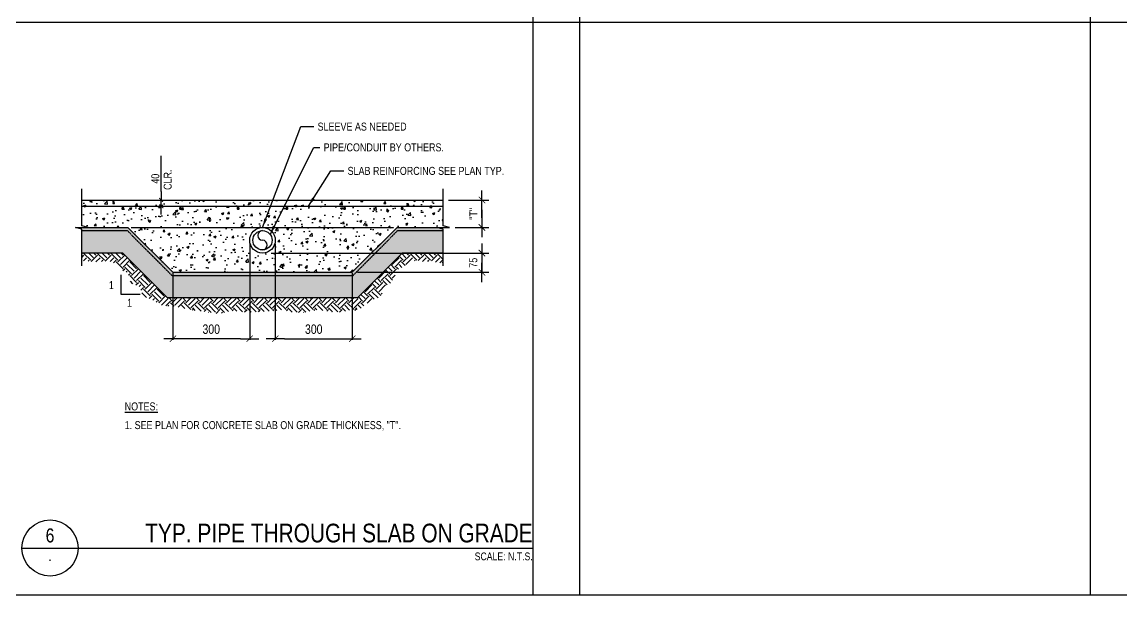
# Model space of a CAD drawing. Header units: millimetres. Extents: x 2250 to 90253, y -19639 to 57150.
# Drawn here: x 20075 to 55206, y -16050 to 2250 of the extents above; entities that cross this region are included whole.
import ezdxf
from ezdxf.enums import TextEntityAlignment as Align

# ---------------------------------------------------------------- set-up
doc = ezdxf.new("R2010")
doc.units = ezdxf.units.MM
doc.linetypes.add('HIDDEN2', pattern=[0.1875, 0.125, -0.0625])
doc.layers.add('NPLT-JLA', color=193, linetype='Continuous', plot=False)
for name, color, linetype in [('S-G-BREK', 2, 'Continuous'), ('S-G-DIMS', 1, 'Continuous'), ('S-G-HDN2', 1, 'HIDDEN2'), ('S-G-HIDDEN', 1, 'HIDDEN2'), ('S-G-HTCH', 1, 'Continuous'), ('S-G-LEDR', 2, 'Continuous'), ('S-G-MEDM', 3, 'Continuous'), ('S-G-RBAR', 7, 'Continuous'), ('S-G-TEXT', 3, 'Continuous'), ('S-G-THCK', 6, 'Continuous'), ('S-G-THIN', 1, 'Continuous'), ('S-G-TITL', 7, 'Continuous'), ('S-G-TITLREF', 4, 'Continuous')]:
    doc.layers.add(name, color=color, linetype=linetype)
doc.styles.add('ARIAL', font='arial.ttf', dxfattribs={"width": 0.8})
doc.dimstyles.new('ARIALDIMS', dxfattribs={"dimscale": 12, "dimtxt": 20, "dimasz": 19.5, "dimexe": 2.25, "dimexo": 1.75, "dimgap": 10, "dimtad": 1, "dimzin": 3, "dimdsep": 46, "dimtxsty": 'ARIAL', "dimblk1": 'nyatick', "dimblk2": 'nyatick', "dimsah": 1, "dimcen": 2.25, "dimclrd": 1, "dimclre": 1, "dimclrt": 2, "dimadec": 0, "dimazin": 0, "dimtfac": 1, "dimtmove": 0, "dimatfit": 3, "dimfxl": 1, "dimfrac": 2, "dimtolj": 1, "dimtzin": 0, "dimarcsym": 0})

# ---------------------------------------------------------------- blocks, each defined once
blk = doc.blocks.new('TICK')
blk.add_line((-1, 0), (0, 0))
at = {"const_width": 0.1}
blk.add_lwpolyline([(-0.24, -0.24), (0.2, 0.2)], dxfattribs=at)
blk = doc.blocks.new('nyatick')
at = {"layer": 'S-G-DIMS'}
blk.add_line((-1.01, 0), (1, 0), dxfattribs=at)
at = {"layer": 'S-G-DIMS', "const_width": 0.08}
blk.add_lwpolyline([(0.34, 0.34), (-0.34, -0.34)], dxfattribs=at)
blk = doc.blocks.new('*D95')
at = {"layer": 'Defpoints', "color": 0, "transparency": 16777216}
for p in [(57180, 51283), (55215, 50546), (55215, 48850)]:
    blk.add_point(p, dxfattribs=at)
at = {"layer": 'S-G-TEXT', "color": 1, "lineweight": -2, "transparency": 16777216}
for p, q in [((57180, 51262), (57180, 48823)), ((55215, 50525), (55215, 48823)), ((56946, 48850), (55449, 48850))]:
    blk.add_line(p, q, dxfattribs=at)
at = {"layer": 'S-G-TEXT', "color": 1, "lineweight": -2, "transparency": 16777216, "xscale": 234, "yscale": 234, "zscale": 234, "rotation": 180}
blk.add_blockref('nyatick', (55215, 48850), dxfattribs=at)
at = {"layer": 'S-G-TEXT', "color": 1, "lineweight": -2, "transparency": 16777216, "xscale": 234, "yscale": 234, "zscale": 234}
blk.add_blockref('nyatick', (57180, 48850), dxfattribs=at)
at = {"layer": 'S-G-TEXT', "color": 2, "transparency": 16777216, "insert": (56197, 49092), "char_height": 240, "attachment_point": 5, "style": 'ARIAL'}
blk.add_mtext('\\A1;300', dxfattribs=at)
blk = doc.blocks.new('*D96')
at = {"layer": 'Defpoints', "color": 0, "transparency": 16777216}
for p in [(57835, 51283), (59801, 50546), (59801, 48850)]:
    blk.add_point(p, dxfattribs=at)
at = {"layer": 'S-G-TEXT', "color": 1, "lineweight": -2, "transparency": 16777216}
for p, q in [((57835, 51262), (57835, 48823)), ((59801, 50525), (59801, 48823)), ((58069, 48850), (59567, 48850))]:
    blk.add_line(p, q, dxfattribs=at)
at = {"layer": 'S-G-TEXT', "color": 1, "lineweight": -2, "transparency": 16777216, "xscale": 234, "yscale": 234, "zscale": 234, "rotation": 180}
blk.add_blockref('nyatick', (57835, 48850), dxfattribs=at)
at = {"layer": 'S-G-TEXT', "color": 1, "lineweight": -2, "transparency": 16777216, "xscale": 234, "yscale": 234, "zscale": 234}
blk.add_blockref('nyatick', (59801, 48850), dxfattribs=at)
at = {"layer": 'S-G-TEXT', "color": 2, "transparency": 16777216, "insert": (58818, 49092), "char_height": 240, "attachment_point": 5, "style": 'ARIAL'}
blk.add_mtext('\\A1;300', dxfattribs=at)
blk = doc.blocks.new('A$C2ad3bb27')
at = {"layer": 'S-G-HTCH'}
h = blk.add_hatch(dxfattribs=at)
h.set_pattern_fill('AR-CONC', color=256, scale=81.896552, style=0)
h.set_pattern_definition([(50, (-13304.8, -12792.3), (587.411, -51.392), [61.422, -675.647]), (355, (-13304.8, -12792.3), (-113.633, 616.02), [49.138, -540.517]), (100.4514, (-13255.86, -12796.6), (473.779, 564.628), [52.2, -574.211]), (46.184, (-13304.8, -12628.5), (874.034, -135.555), [92.134, -1013.47]), (96.6356, (-13232, -12639.8), (765.456, 797.77), [78.3, -861.317]), (351.184, (-13304.8, -12628.5), (765.456, 797.77), [73.707, -810.776]), (21, (-13222.9, -12669.46), (488.846, -329.731), [61.422, -675.647]), (326, (-13222.9, -12669.46), (199.267, 593.873), [49.138, -540.517]), (71.4514, (-13182.2, -12696.93), (688.113, 264.142), [52.2, -574.211]), (37.5, (-13304.81, -12792.3), (9.9585, 272.6286), [0, -533.9655, 0, -548.707, 0, -542.565]), (7.5, (-13304.8, -12792.3), (215.445, 323.0096), [0, -312.845, 0, -521.681, 0, -206.789]), (327.5, (-13487.44, -12792.3), (437.1822, -18.4717), [0, -204.741, 0, -638.793, 0, -847.629]), (317.5, (-13569.34, -12792.3), (477.609, 81.983), [0, -266.164, 0, -424.224, 0, -601.94])])
h.paths.add_polyline_path([(-2287.825, -3953.076), (-11531.042, -3953.076), (-11531.042, -4454.444), (-11367.249, -4498.332), (-10349.089, -4498.332), (-9202.537, -5644.883), (-4616.33, -5644.883), (-3469.778, -4498.332), (-2287.825, -4498.332), (-2124.032, -4498.332), (-2287.825, -4454.444)])
h.paths.add_polyline_path([(-6306.984, -4011.895, -1), (-6266.036, -4011.895, -1)], flags=16)
h.paths.add_polyline_path([(-6581.847, -4825.918, -1), (-7237.02, -4825.918, -1)], flags=16)
h.paths.add_polyline_path([(-4832.846, -4011.895, -1), (-4791.898, -4011.895, -1)], flags=16)
h.paths.add_polyline_path([(-7552.831, -4011.895, -1), (-7511.883, -4011.895, -1)], flags=16)
h.paths.add_polyline_path([(-3358.708, -4011.895, -1), (-3317.76, -4011.895, -1)], flags=16)
h.paths.add_polyline_path([(-8986.021, -4011.895, -1), (-9026.969, -4011.895, -1)], flags=16)
h.paths.add_polyline_path([(-10460.159, -4011.895, -1), (-10501.107, -4011.895, -1)], flags=16)
h.paths.add_polyline_path([(-2287.825, -3798.118), (-9498.528, -3798.118), (-9498.528, -3953.076), (-2287.825, -3953.076)])
h.paths.add_polyline_path([(-9498.528, -3798.118), (-11531.042, -3798.118), (-11531.042, -3953.076), (-9498.528, -3953.076)])
h = blk.add_hatch(dxfattribs=at)
h.set_pattern_fill('NYAGRAVEL', color=256, scale=16.37931, style=0, pattern_type=2)
h.set_pattern_definition([(0, (-8827.31, -5437.4), (283.698, 163.793), [24.569, -542.827]), (30, (-8802.74, -5437.4), (-4e-08, 327.586), [24.569, -303.017]), (90, (-8781.46, -5425.12), (-283.698, 163.793), [16.379, -311.207]), (120, (-8781.46, -5408.74), (-283.698, 163.793), [16.379, -551.017]), (150, (-8789.65, -5394.55), (-283.698, -163.793), [16.379, -311.207]), (180, (-8803.84, -5386.36), (-283.698, -163.793), [24.569, -542.827]), (210, (-8828.4, -5386.36), (4e-08, -327.586), [24.569, -303.017]), (270, (-8849.68, -5398.65), (283.698, -163.793), [16.379, -311.207]), (300, (-8849.68, -5415.03), (283.698, -163.793), [16.379, -551.017]), (330, (-8841.5, -5429.2), (283.698, 163.793), [16.379, -311.207]), (0, (-8839.74, -5584.38), (283.698, 163.793), [20.768, -546.628]), (30, (-8818.97, -5584.38), (-4e-08, 327.586), [16.379, -311.207]), (60, (-8804.79, -5576.19), (4e-08, 327.5862), [32.759, -534.637]), (90, (-8788.4, -5547.82), (-283.698, 163.793), [16.379, -311.207]), (120, (-8788.4, -5531.44), (-283.698, 163.793), [16.379, -551.017]), (180, (-8796.6, -5517.25), (-283.698, -163.793), [32.759, -534.637]), (240, (-8829.36, -5517.25), (-4e-08, -327.5862), [49.138, -518.258]), (270, (-8853.92, -5559.8), (283.698, -163.793), [16.379, -311.207]), (330, (-8853.92, -5576.2), (283.698, 163.793), [16.379, -311.207]), (30, (-8677.47, -5569.46), (-4e-08, 327.586), [8.19, -319.397]), (60, (-8670.37, -5565.37), (4e-08, 327.586), [8.19, -559.206]), (90, (-8666.28, -5558.27), (-283.698, 163.793), [8.19, -319.397]), (120, (-8666.28, -5550.08), (-283.698, 163.793), [8.19, -559.206]), (150, (-8670.37, -5543), (-283.698, -163.793), [8.19, -319.397]), (210, (-8677.47, -5538.9), (4e-08, -327.586), [8.19, -319.397]), (240, (-8684.56, -5542.99), (-4e-08, -327.586), [8.19, -559.206]), (270, (-8688.65, -5550.08), (283.698, -163.793), [8.19, -319.397]), (300, (-8688.65, -5558.27), (283.698, -163.793), [8.19, -559.206]), (330, (-8684.56, -5565.37), (283.698, 163.793), [8.19, -319.397]), (0, (-8682.97, -5676.95), (283.698, 163.793), [30.711, -536.685]), (30, (-8652.25, -5676.95), (-4e-08, 327.586), [12.284, -315.302]), (60, (-8641.62, -5670.8), (4e-08, 327.586), [12.284, -555.111]), (90, (-8635.47, -5660.17), (-283.698, 163.793), [12.284, -315.302]), (120, (-8635.47, -5647.88), (-283.698, 163.793), [12.284, -555.111]), (180, (-8641.62, -5637.25), (-283.698, -163.793), [30.711, -536.685]), (210, (-8672.33, -5637.25), (4e-08, -327.586), [12.284, -315.302]), (240, (-8682.97, -5643.39), (-4e-08, -327.5862), [12.284, -555.111]), (270, (-8689.1, -5654.03), (283.698, -163.793), [12.284, -315.302]), (300, (-8689.1, -5666.31), (283.698, -163.793), [12.284, -555.111])])
h.paths.add_polyline_path([(-3452.951, -4580.228), (-2287.825, -4580.228), (-2287.825, -4542.22), (-2451.618, -4498.332), (-3469.778, -4498.332), (-4616.33, -5644.883), (-9202.537, -5644.883), (-10349.089, -4498.332), (-11531.042, -4498.332), (-11694.835, -4498.332), (-11531.042, -4542.22), (-11531.042, -4580.228), (-10365.916, -4580.228), (-9219.365, -5726.78), (-4599.502, -5726.78)])
h.paths.add_polyline_path([(-3335.157, -5153.504), (-2287.825, -5153.504), (-2287.825, -4580.228), (-3452.951, -4580.228), (-4599.502, -5726.78), (-9219.365, -5726.78), (-10365.916, -4580.228), (-11531.042, -4580.228), (-11531.042, -5153.504), (-10483.71, -5153.504), (-9337.158, -6300.056), (-4481.709, -6300.056)])
h = blk.add_hatch(dxfattribs=at)
h.set_pattern_fill('EARTH', color=256, scale=982.758621, angle=45, style=0)
h.set_pattern_definition([(45, (-6025.01, -6546.04), (3e-14, 347.458), [245.69, -245.69]), (45, (-6090.16, -6480.9), (3e-14, 347.458), [245.69, -245.69]), (45, (-6155.3, -6415.74), (3e-14, 347.458), [245.69, -245.69]), (135, (-6155.3, -6372.3), (-347.458, 7e-14), [245.69, -245.69]), (135, (-6090.16, -6307.16), (-347.458, 7e-14), [245.69, -245.69]), (135, (-6025.01, -6242.01), (-347.458, 7e-14), [245.69, -245.69])])
h.paths.add_polyline_path([(-4129.507, -6347.716), (-3915.951, -6290.897), (-3790.355, -6085.616), (-3740.797, -5972.416), (-3634.603, -5926.429), (-3517.789, -5724.791), (-3454.133, -5575.733), (-3248.763, -5466.553), (-3121.33, -5363.966), (-2923.1, -5342.741), (-2742.468, -5379.916), (-2608.056, -5342.741), (-2427.526, -5399.341), (-2287.825, -5399.341), (-2287.825, -5153.504), (-3335.157, -5153.504), (-4481.709, -6300.056), (-9337.158, -6300.056), (-10483.71, -5153.504), (-11531.042, -5153.504), (-11531.042, -5346.1), (-11124.426, -5381.475), (-10851.86, -5346.1), (-10674.869, -5420.388), (-10536.817, -5579.575), (-10356.286, -5650.325), (-10271.33, -5915.638), (-10062.481, -6007.613), (-9956.287, -6251.701), (-9694.34, -6361.363), (-9464.012, -6499.916), (-9141.477, -6514.242), (-8768.769, -6600.195), (-8499.99, -6632.427), (-8055.608, -6700.474), (-7664.982, -6625.265), (-7274.757, -6668.499), (-7209.448, -6660.821), (-6912.4, -6650.334), (-6614.951, -6628.846), (-6382.009, -6600.195), (-6163.402, -6661.078), (-5865.952, -6675.404), (-5486.078, -6596.613), (-5158.134, -6663.022), (-5082.574, -6635.987), (-4874.949, -6680.71), (-4729.912, -6607.358), (-4556.366, -6620.572), (-4371.147, -6549.755)])
at = {"layer": 'S-G-BREK'}
for points in [[(-11531.042, -5481.09), (-11531.042, -4542.22), (-11694.835, -4498.332), (-11367.249, -4498.332), (-11531.042, -4454.444), (-11531.042, -3515.573)], [(-2287.825, -5481.09), (-2287.825, -4542.22), (-2451.618, -4498.332), (-2124.032, -4498.332), (-2287.825, -4454.444), (-2287.825, -3515.573)]]:
    blk.add_lwpolyline(points, dxfattribs=at)
at = {"layer": 'S-G-DIMS'}
for p, q in [((-9498.528, -3581.911), (-9498.528, -2671.521)), ((-9498.528, -3953.076), (-9498.528, -3798.118))]:
    blk.add_line(p, q, dxfattribs=at)
at = {"layer": 'S-G-DIMS', "color": 1}
for p, q in [((-2150.239, -3798.118), (-1120.764, -3798.118)), ((-1297.66, -4252.642), (-1297.66, -4006.952)), ((-1297.66, -4043.808), (-1297.66, -4252.642)), ((-1986.446, -4498.332), (-1120.764, -4498.332)), ((-1986.446, -4498.332), (-1120.764, -4498.332))]:
    blk.add_line(p, q, dxfattribs=at)
at = {"layer": 'S-G-HDN2'}
blk.add_line((-10267.192, -4498.332), (-3551.675, -4498.332), dxfattribs=at)
at = {"layer": 'S-G-HIDDEN'}
blk.add_lwpolyline([(-11531.042, -4580.228), (-10365.916, -4580.228), (-9219.365, -5726.78), (-4599.502, -5726.78), (-3452.951, -4580.228), (-2287.825, -4580.228)], dxfattribs=at)
at = {"layer": 'S-G-HTCH'}
blk.add_lwpolyline([(-2287.825, -5153.504), (-3335.157, -5153.504), (-4481.709, -6300.056), (-9337.158, -6300.056), (-10483.71, -5153.504), (-11531.042, -5153.504)], dxfattribs=at)
at = {"layer": 'S-G-MEDM'}
blk.add_line((-11531.042, -3798.118), (-2287.825, -3798.118), dxfattribs=at)
blk.add_lwpolyline([(-11531.042, -4498.332), (-10349.089, -4498.332), (-9202.537, -5644.883), (-4616.33, -5644.883), (-3469.778, -4498.332), (-2287.825, -4498.332)], dxfattribs=at)
at = {"layer": 'S-G-RBAR', "const_width": 40.948}
for points in [[(-10460.159, -4011.895, -1), (-10501.107, -4011.895, -1)], [(-8986.021, -4011.895, -1), (-9026.969, -4011.895, -1)], [(-7511.883, -4011.895, -1), (-7552.831, -4011.895, -1)], [(-6306.984, -4011.895, 1), (-6266.036, -4011.895, 1)], [(-4832.846, -4011.895, 1), (-4791.898, -4011.895, 1)], [(-3358.708, -4011.895, 1), (-3317.76, -4011.895, 1)]]:
    blk.add_lwpolyline(points, format="xyb", close=True, dxfattribs=at)
at = {"layer": 'S-G-TEXT', "color": 1}
for p, q in [((-6689.951, -5153.504), (-1120.764, -5153.504)), ((-1297.66, -5153.504), (-1297.66, -5644.883)), ((-4478.744, -5644.883), (-1120.764, -5644.883))]:
    blk.add_line(p, q, dxfattribs=at)
at = {"layer": 'S-G-TEXT'}
for p, q in [((-10532.824, -5712.073), (-10532.824, -6203.453)), ((-10532.824, -6203.453), (-10041.445, -6203.453))]:
    blk.add_line(p, q, dxfattribs=at)
at = {"layer": 'S-G-THCK'}
blk.add_line((-11531.042, -3953.076), (-2287.825, -3953.076), dxfattribs=at)
blk.add_circle((-6909.434, -4825.918), 327.586, dxfattribs=at)
at = {"layer": 'S-G-THIN'}
blk.add_circle((-6909.434, -4825.918), 245.69, dxfattribs=at)
for centre, start, end in [((-6909.434, -4703.073), 90, 270), ((-6909.434, -4948.763), 270, 90)]:
    blk.add_arc(centre, 122.845, start, end, dxfattribs=at)
at = {"layer": 'S-G-DIMS', "xscale": 216.206896551675, "yscale": 216.206896551675, "zscale": 216.206896551675}
for p, rotation in [((-9498.528, -3798.118), 270), ((-9498.528, -3953.076), 90)]:
    blk.add_blockref('TICK', p, dxfattribs=dict(at, rotation=rotation))
at = {"layer": 'S-G-DIMS', "color": 1, "xscale": 245.6896551724122, "yscale": 245.6896551724122, "zscale": 245.6896551724122}
for p, rotation in [((-1297.66, -3798.118), 90), ((-1297.66, -4498.332), 270), ((-1297.66, -4498.332), 270)]:
    blk.add_blockref('nyatick', p, dxfattribs=dict(at, rotation=rotation))
at = {"layer": 'S-G-TEXT', "color": 1, "xscale": 245.6896551724122, "yscale": 245.6896551724122, "zscale": 245.6896551724122}
for p, rotation in [((-1297.66, -5153.504), 270), ((-1297.66, -5644.883), 90)]:
    blk.add_blockref('nyatick', p, dxfattribs=dict(at, rotation=rotation))
at = {"layer": 'S-G-DIMS', "color": 3, "insert": (-1517.806, -4148.225), "char_height": 204.7414, "attachment_point": 5, "rotation": 90, "style": 'ARIAL'}
blk.add_mtext('\\A1;"T"', dxfattribs=at)
at = {"layer": 'S-G-LEDR', "color": 3, "char_height": 204.74139, "attachment_point": 1, "style": 'ARIAL'}
for s, insert, width in [('SLEEVE AS NEEDED', (-5500.162, -1818.878), 2537.003), ('PIPE/CONDUIT BY OTHERS.', (-5345.744, -2349.59), 3998.96337), ('SLAB REINFORCING SEE PLAN TYP.', (-4732.921, -2950.643), 4722.2723)]:
    blk.add_mtext(s, dxfattribs=dict(at, insert=insert, width=width))
at = {"layer": 'S-G-TEXT', "style": 'ARIAL', "width": 0.8}
for s, p in [('CLR.', (-9232.826, -3539.281)), ('40', (-9548.557, -3379.797))]:
    blk.add_text(s, height=204.7414, rotation=90, dxfattribs=at).set_placement(p)
at = {"layer": 'S-G-TEXT', "color": 3, "insert": (-1517.806, -5399.194), "char_height": 204.7414, "attachment_point": 5, "rotation": 90, "style": 'ARIAL'}
blk.add_mtext('\\A1;75', dxfattribs=at)
at = {"layer": 'S-G-TEXT', "color": 3, "char_height": 204.7414, "attachment_point": 5, "style": 'ARIAL'}
for insert in [(-10775.606, -5969.689), (-10310.242, -6423.676)]:
    blk.add_mtext('\\A1;1', dxfattribs=dict(at, insert=insert))
at = {"layer": 'S-G-TEXT', "insert": (-10433.418, -8968.041), "char_height": 204.74139, "width": 8317.38429, "attachment_point": 1, "style": 'ARIAL'}
blk.add_mtext('{\\LNOTES:}\\P{\\H0.4x;\\P}1. SEE PLAN FOR CONCRETE SLAB ON GRADE THICKNESS, "T".', dxfattribs=at)
at = {"layer": 'S-G-TEXT'}
for base, p1, p2, picture, middle in [((-9202.537, -7341.015), (-7237.02, -4907.815), (-9202.537, -5644.883), '*D95', (-8219.778, -7098.396)), ((-4616.33, -7341.015), (-6581.847, -4907.815), (-4616.33, -5644.883), '*D96', (-5599.089, -7098.396))]:
    dim = blk.add_linear_dim(base=base, p1=p1, p2=p2, text='300', dimstyle='ARIALDIMS', dxfattribs=at)
    dim.commit()
    dim.dimension.update_dxf_attribs({"geometry": picture, "text_midpoint": middle, "insert": (-64417.089, -56190.803)})
at = {"layer": 'S-G-LEDR'}
for points in [[(-6909.434, -4498.332), (-5926.756, -1921.249), (-5598.438, -1921.249)], [(-5734.342, -3953.076), (-5159.515, -3053.014), (-4831.197, -3053.014)]]:
    blk.add_leader(points, dimstyle='ARIALDIMS', override={"dimgap": 0.05, "dimtad": 0}, dxfattribs=at)
at = {"layer": 'S-G-LEDR', "annotation_type": 0, "has_hookline": 1, "hookline_direction": 0}
blk.add_leader([(-6714.425, -4676.469), (-5595.605, -2451.96), (-5444.019, -2451.96)], dimstyle='ARIALDIMS', override={"dimgap": 0.05, "dimtad": 0}, dxfattribs=at)

msp = doc.modelspace()

# ---------------------------------------------------------------- linework, layer by layer
at = {"layer": 'NPLT-JLA'}
for p, q in [((36400, 57150), (36400, -16050)), ((37900, 57150), (37900, -16050)), ((54225, 57150), (54225, -16050)), ((2250, 2250), (89875, 2250)), ((2250, 2250), (89875, 2250)), ((20075, 2250), (89875, 2250)), ((2250, -16050), (89875, -16050)), ((20075, -16050), (89875, -16050))]:
    msp.add_line(p, q, dxfattribs=at)
at = {"layer": 'S-G-TITLREF'}
msp.add_line((20075, -14550), (36400, -14550), dxfattribs=at)
msp.add_circle((20970.884, -14550), 895.884, dxfattribs=at)

# ---------------------------------------------------------------- block references
at = {"layer": 'S-G-MEDM', "xscale": 1.25, "yscale": 1.25, "zscale": 1.25}
msp.add_blockref('A$C2ad3bb27', (36400, 1311.172), dxfattribs=at)

# ---------------------------------------------------------------- texts
at = {"layer": 'S-G-TEXT', "color": 7, "insert": (36400, -14691.92), "char_height": 248.85672, "width": 1863.91779, "attachment_point": 3, "style": 'ARIAL'}
msp.add_mtext('\\W0.8000;SCALE: N.T.S.', dxfattribs=at)
at = {"layer": 'S-G-TITL', "insert": (36400, -13772.604), "char_height": 597.2561, "width": 13419.89318, "attachment_point": 3, "style": 'ARIAL'}
msp.add_mtext('TYP. PIPE THROUGH SLAB ON GRADE', dxfattribs=at)
at = {"layer": 'S-G-TITLREF', "style": 'ARIAL', "width": 0.8}
for s, height, p in [('6', 447.942, (20970.884, -14146.528)), ('-', 248.857, (20970.884, -14912.267))]:
    msp.add_text(s, height=height, dxfattribs=at).set_placement(p, align=Align.MIDDLE)

doc.saveas('drawing.dxf')
